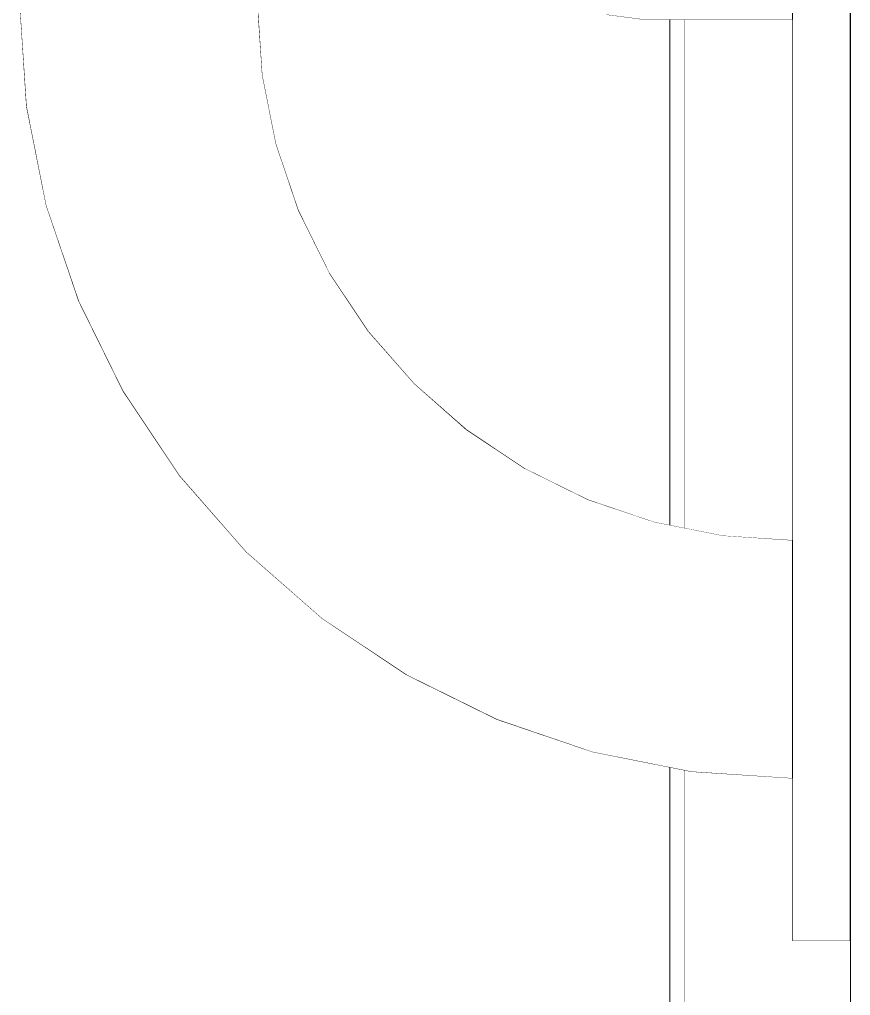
# Model space of a CAD drawing. Header units: millimetres. Extents: x -48147 to 1414029, y -496296 to 18123.
# Drawn here: x 1379455.9 to 1379570.9, y -490392.3 to -490257.2 of the extents above; entities that cross this region are included whole.
import ezdxf

# ---------------------------------------------------------------- set-up
doc = ezdxf.new("R2010")
doc.units = ezdxf.units.MM
doc.header["$MEASUREMENT"] = 0
doc.linetypes.add('Wipeout_Contour', pattern=[1000, 0, -1000])
doc.layers.add('New_A-35-M_FFE_Sanitary', color=7, linetype='Continuous')
doc.layers.add('New_A-35-M_FFE_Sanitary_Pen_No__64', color=7, linetype='Continuous', lineweight=20, true_color=0x606060)
doc.layers.add('New_A-35-M_FFE_Sanitary_Pen_No__87', color=8, linetype='Continuous', lineweight=20)

# ---------------------------------------------------------------- blocks, each defined once
blk = doc.blocks.new('Section Elem_218_2', base_point=(1372879, -490836.73))
at = {"color": 254, "linetype": 'Wipeout_Contour', "lineweight": 0, "ltscale": 5855947.113031435}
blk.add_wipeout([(1379455.87, -490255.23), (1379456.78, -490269.2), (1379457.15, -490269.15), (1379456.24, -490255.23)], dxfattribs=at).dxf.layer = 'New_A-35-M_FFE_Sanitary'
at = {"color": 254, "linetype": 'Wipeout_Contour', "lineweight": 0, "ltscale": 5855951.080857798}
blk.add_wipeout([(1379456.24, -490255.23), (1379457.15, -490269.15), (1379458.93, -490268.91), (1379458.04, -490255.23)], dxfattribs=at).dxf.layer = 'New_A-35-M_FFE_Sanitary'
at = {"color": 254, "linetype": 'Wipeout_Contour', "lineweight": 0, "ltscale": 5855960.00841995}
blk.add_wipeout([(1379458.04, -490255.23), (1379458.93, -490268.91), (1379461.98, -490268.51), (1379461.11, -490255.23)], dxfattribs=at).dxf.layer = 'New_A-35-M_FFE_Sanitary'
at = {"color": 254, "linetype": 'Wipeout_Contour', "lineweight": 0, "ltscale": 5855973.100586865}
blk.add_wipeout([(1379461.11, -490255.23), (1379461.98, -490268.51), (1379466.02, -490267.98), (1379465.18, -490255.23)], dxfattribs=at).dxf.layer = 'New_A-35-M_FFE_Sanitary'
at = {"color": 254, "linetype": 'Wipeout_Contour', "lineweight": 0, "ltscale": 5855972.485382486}
blk.add_wipeout([(1379456.78, -490269.2), (1379459.51, -490282.92), (1379459.87, -490282.83), (1379457.15, -490269.15)], dxfattribs=at).dxf.layer = 'New_A-35-M_FFE_Sanitary'
at = {"color": 254, "linetype": 'Wipeout_Contour', "lineweight": 0, "ltscale": 5855989.193681726}
blk.add_wipeout([(1379465.18, -490255.23), (1379466.02, -490267.98), (1379470.69, -490267.37), (1379469.89, -490255.23)], dxfattribs=at).dxf.layer = 'New_A-35-M_FFE_Sanitary'
at = {"color": 254, "linetype": 'Wipeout_Contour', "lineweight": 0, "ltscale": 5855976.191860898}
blk.add_wipeout([(1379457.15, -490269.15), (1379459.87, -490282.83), (1379461.61, -490282.36), (1379458.93, -490268.91)], dxfattribs=at).dxf.layer = 'New_A-35-M_FFE_Sanitary'
at = {"layer": 'New_A-35-M_FFE_Sanitary_Pen_No__64', "linetype": 'Continuous'}
blk.add_line((1379455.87, -490255.23), (1379456.78, -490269.2), dxfattribs=at)
at = {"color": 254, "linetype": 'Wipeout_Contour', "lineweight": 0, "ltscale": 38065310.97100288}
blk.add_wipeout([(1379469.89, -490255.23), (1379470.69, -490267.37), (1379473.06, -490279.29), (1379476.97, -490290.81), (1379482.35, -490301.71), (1379489.1, -490311.83), (1379497.12, -490320.97), (1379506.26, -490328.99), (1379516.38, -490335.74), (1379527.28, -490341.12), (1379538.8, -490345.03), (1379550.72, -490347.4), (1379562.86, -490348.2), (1379562.86, -490343.27), (1379551.37, -490342.51), (1379540.07, -490340.27), (1379529.17, -490336.57), (1379518.84, -490331.47), (1379509.27, -490325.08), (1379500.61, -490317.48), (1379493.01, -490308.83), (1379486.62, -490299.25), (1379481.52, -490288.92), (1379477.82, -490278.02), (1379475.58, -490266.72), (1379474.82, -490255.23)], dxfattribs=at).dxf.layer = 'New_A-35-M_FFE_Sanitary'
at = {"color": 254, "linetype": 'Wipeout_Contour', "lineweight": 0, "ltscale": 5855984.538162352}
blk.add_wipeout([(1379458.93, -490268.91), (1379461.61, -490282.36), (1379464.58, -490281.57), (1379461.98, -490268.51)], dxfattribs=at).dxf.layer = 'New_A-35-M_FFE_Sanitary'
at = {"color": 254, "linetype": 'Wipeout_Contour', "lineweight": 0, "ltscale": 23424834.70268263}
blk.add_wipeout([(1379562.86, -490216.23), (1379543.36, -490216.23), (1379542.36, -490216.23), (1379537.05, -490216.93), (1379532.11, -490218.98), (1379527.86, -490222.24), (1379524.6, -490226.48), (1379522.56, -490231.43), (1379521.86, -490236.73), (1379522.56, -490242.04), (1379524.6, -490246.98), (1379527.86, -490251.23), (1379532.11, -490254.49), (1379537.05, -490256.53), (1379542.36, -490257.23), (1379562.86, -490257.23)], dxfattribs=at).dxf.layer = 'New_A-35-M_FFE_Sanitary'
at = {"color": 254, "linetype": 'Wipeout_Contour', "lineweight": 0, "ltscale": 5856024.523286805}
blk.add_wipeout([(1379474.82, -490255.23), (1379475.58, -490266.72), (1379480.25, -490266.11), (1379479.53, -490255.23)], dxfattribs=at).dxf.layer = 'New_A-35-M_FFE_Sanitary'
at = {"color": 254, "linetype": 'Wipeout_Contour', "lineweight": 0, "ltscale": 5855996.780256933}
blk.add_wipeout([(1379461.98, -490268.51), (1379464.58, -490281.57), (1379468.51, -490280.51), (1379466.02, -490267.98)], dxfattribs=at).dxf.layer = 'New_A-35-M_FFE_Sanitary'
at = {"color": 254, "linetype": 'Wipeout_Contour', "lineweight": 0, "ltscale": 5856004.12292375}
blk.add_wipeout([(1379459.51, -490282.92), (1379464.01, -490296.18), (1379464.35, -490296.03), (1379459.87, -490282.83)], dxfattribs=at).dxf.layer = 'New_A-35-M_FFE_Sanitary'
at = {"layer": 'New_A-35-M_FFE_Sanitary_Pen_No__64', "linetype": 'Continuous'}
blk.add_line((1379542.36, -490257.23), (1379537.05, -490256.53), dxfattribs=at)
at = {"color": 254, "linetype": 'Wipeout_Contour', "lineweight": 0, "ltscale": 5856040.621000832}
blk.add_wipeout([(1379479.53, -490255.23), (1379480.25, -490266.11), (1379484.28, -490265.58), (1379483.6, -490255.23)], dxfattribs=at).dxf.layer = 'New_A-35-M_FFE_Sanitary'
at = {"color": 254, "linetype": 'Wipeout_Contour', "lineweight": 0, "ltscale": 5856011.829455607}
blk.add_wipeout([(1379466.02, -490267.98), (1379468.51, -490280.51), (1379473.06, -490279.29), (1379470.69, -490267.37)], dxfattribs=at).dxf.layer = 'New_A-35-M_FFE_Sanitary'
at = {"color": 254, "linetype": 'Wipeout_Contour', "lineweight": 0, "ltscale": 5856007.506460599}
blk.add_wipeout([(1379459.87, -490282.83), (1379464.35, -490296.03), (1379466.02, -490295.35), (1379461.61, -490282.36)], dxfattribs=at).dxf.layer = 'New_A-35-M_FFE_Sanitary'
at = {"layer": 'New_A-35-M_FFE_Sanitary_Pen_No__64', "linetype": 'Continuous'}
blk.add_line((1379456.78, -490269.2), (1379459.51, -490282.92), dxfattribs=at)
at = {"color": 254, "linetype": 'Wipeout_Contour', "lineweight": 0, "ltscale": 5856053.72083589}
blk.add_wipeout([(1379483.6, -490255.23), (1379484.28, -490265.58), (1379487.33, -490265.18), (1379486.68, -490255.23)], dxfattribs=at).dxf.layer = 'New_A-35-M_FFE_Sanitary'
at = {"color": 254, "linetype": 'Wipeout_Contour', "lineweight": 0, "ltscale": 5856044.86880229}
blk.add_wipeout([(1379475.58, -490266.72), (1379477.82, -490278.02), (1379482.37, -490276.8), (1379480.25, -490266.11)], dxfattribs=at).dxf.layer = 'New_A-35-M_FFE_Sanitary'
at = {"color": 254, "linetype": 'Wipeout_Contour', "lineweight": 0, "ltscale": 5856015.129227006}
blk.add_wipeout([(1379461.61, -490282.36), (1379466.02, -490295.35), (1379468.86, -490294.17), (1379464.58, -490281.57)], dxfattribs=at).dxf.layer = 'New_A-35-M_FFE_Sanitary'
at = {"color": 254, "linetype": 'Wipeout_Contour', "lineweight": 0, "ltscale": 5856041.483900797}
blk.add_wipeout([(1379464.01, -490296.18), (1379470.2, -490308.73), (1379470.52, -490308.54), (1379464.35, -490296.03)], dxfattribs=at).dxf.layer = 'New_A-35-M_FFE_Sanitary'
at = {"color": 254, "linetype": 'Wipeout_Contour', "lineweight": 0, "ltscale": 5856062.659254262}
blk.add_wipeout([(1379486.68, -490255.23), (1379487.33, -490265.18), (1379489.11, -490264.94), (1379488.48, -490255.23)], dxfattribs=at).dxf.layer = 'New_A-35-M_FFE_Sanitary'
at = {"color": 254, "linetype": 'Wipeout_Contour', "lineweight": 0, "ltscale": 5856026.311792207}
blk.add_wipeout([(1379464.58, -490281.57), (1379468.86, -490294.17), (1379472.62, -490292.61), (1379468.51, -490280.51)], dxfattribs=at).dxf.layer = 'New_A-35-M_FFE_Sanitary'
at = {"color": 254, "linetype": 'Wipeout_Contour', "lineweight": 0, "ltscale": 5856044.487108613}
blk.add_wipeout([(1379464.35, -490296.03), (1379470.52, -490308.54), (1379472.08, -490307.64), (1379466.02, -490295.35)], dxfattribs=at).dxf.layer = 'New_A-35-M_FFE_Sanitary'
at = {"layer": 'New_A-35-M_FFE_Sanitary_Pen_No__64', "linetype": 'Continuous'}
blk.add_line((1379459.51, -490282.92), (1379464.01, -490296.18), dxfattribs=at)
at = {"color": 254, "linetype": 'Wipeout_Contour', "lineweight": 0, "ltscale": 5856066.643909115}
blk.add_wipeout([(1379488.48, -490255.23), (1379489.11, -490264.94), (1379489.48, -490264.89), (1379488.85, -490255.23)], dxfattribs=at).dxf.layer = 'New_A-35-M_FFE_Sanitary'
at = {"color": 254, "linetype": 'Wipeout_Contour', "lineweight": 0, "ltscale": 5856059.92355083}
blk.add_wipeout([(1379480.25, -490266.11), (1379482.37, -490276.8), (1379486.31, -490275.74), (1379484.28, -490265.58)], dxfattribs=at).dxf.layer = 'New_A-35-M_FFE_Sanitary'
at = {"color": 254, "linetype": 'Wipeout_Contour', "lineweight": 0, "ltscale": 5856040.059466052}
blk.add_wipeout([(1379468.51, -490280.51), (1379472.62, -490292.61), (1379476.97, -490290.81), (1379473.06, -490279.29)], dxfattribs=at).dxf.layer = 'New_A-35-M_FFE_Sanitary'
at = {"color": 254, "linetype": 'Wipeout_Contour', "lineweight": 0, "ltscale": 5856051.256257993}
blk.add_wipeout([(1379466.02, -490295.35), (1379472.08, -490307.64), (1379474.74, -490306.11), (1379468.86, -490294.17)], dxfattribs=at).dxf.layer = 'New_A-35-M_FFE_Sanitary'
at = {"color": 254, "linetype": 'Wipeout_Contour', "lineweight": 0, "ltscale": 5856083.928904613}
blk.add_wipeout([(1379470.2, -490308.73), (1379477.98, -490320.36), (1379478.27, -490320.14), (1379470.52, -490308.54)], dxfattribs=at).dxf.layer = 'New_A-35-M_FFE_Sanitary'
at = {"color": 254, "linetype": 'Wipeout_Contour', "lineweight": 0, "ltscale": 5856072.175400636}
blk.add_wipeout([(1379484.28, -490265.58), (1379486.31, -490275.74), (1379489.27, -490274.95), (1379487.33, -490265.18)], dxfattribs=at).dxf.layer = 'New_A-35-M_FFE_Sanitary'
at = {"color": 254, "linetype": 'Wipeout_Contour', "lineweight": 0, "ltscale": 5856070.243088577}
blk.add_wipeout([(1379477.82, -490278.02), (1379481.52, -490288.92), (1379485.87, -490287.12), (1379482.37, -490276.8)], dxfattribs=at).dxf.layer = 'New_A-35-M_FFE_Sanitary'
at = {"color": 254, "linetype": 'Wipeout_Contour', "lineweight": 0, "ltscale": 5856061.188072551}
blk.add_wipeout([(1379468.86, -490294.17), (1379474.74, -490306.11), (1379478.27, -490304.07), (1379472.62, -490292.61)], dxfattribs=at).dxf.layer = 'New_A-35-M_FFE_Sanitary'
at = {"color": 254, "linetype": 'Wipeout_Contour', "lineweight": 0, "ltscale": 5856086.500501757}
blk.add_wipeout([(1379470.52, -490308.54), (1379478.27, -490320.14), (1379479.7, -490319.04), (1379472.08, -490307.64)], dxfattribs=at).dxf.layer = 'New_A-35-M_FFE_Sanitary'
at = {"layer": 'New_A-35-M_FFE_Sanitary_Pen_No__64', "linetype": 'Continuous'}
blk.add_line((1379464.01, -490296.18), (1379470.2, -490308.73), dxfattribs=at)
at = {"color": 254, "linetype": 'Wipeout_Contour', "lineweight": 0, "ltscale": 5856080.536923873}
blk.add_wipeout([(1379487.33, -490265.18), (1379489.27, -490274.95), (1379491.01, -490274.48), (1379489.11, -490264.94)], dxfattribs=at).dxf.layer = 'New_A-35-M_FFE_Sanitary'
at = {"color": 254, "linetype": 'Wipeout_Contour', "lineweight": 0, "ltscale": 5856083.997352641}
blk.add_wipeout([(1379482.37, -490276.8), (1379485.87, -490287.12), (1379489.64, -490285.56), (1379486.31, -490275.74)], dxfattribs=at).dxf.layer = 'New_A-35-M_FFE_Sanitary'
at = {"color": 254, "linetype": 'Wipeout_Contour', "lineweight": 0, "ltscale": 5856073.398993567}
blk.add_wipeout([(1379472.62, -490292.61), (1379478.27, -490304.07), (1379482.35, -490301.71), (1379476.97, -490290.81)], dxfattribs=at).dxf.layer = 'New_A-35-M_FFE_Sanitary'
at = {"color": 254, "linetype": 'Wipeout_Contour', "lineweight": 0, "ltscale": 5856092.300351096}
blk.add_wipeout([(1379472.08, -490307.64), (1379479.7, -490319.04), (1379482.14, -490317.17), (1379474.74, -490306.11)], dxfattribs=at).dxf.layer = 'New_A-35-M_FFE_Sanitary'
at = {"color": 254, "linetype": 'Wipeout_Contour', "lineweight": 0, "ltscale": 5856130.731572855}
blk.add_wipeout([(1379477.98, -490320.36), (1379487.2, -490330.89), (1379487.47, -490330.62), (1379478.27, -490320.14)], dxfattribs=at).dxf.layer = 'New_A-35-M_FFE_Sanitary'
at = {"color": 254, "linetype": 'Wipeout_Contour', "lineweight": 0, "ltscale": 5856084.268581387}
blk.add_wipeout([(1379489.11, -490264.94), (1379491.01, -490274.48), (1379491.37, -490274.39), (1379489.48, -490264.89)], dxfattribs=at).dxf.layer = 'New_A-35-M_FFE_Sanitary'
at = {"color": 254, "linetype": 'Wipeout_Contour', "lineweight": 0, "ltscale": 5856100.210388104}
blk.add_wipeout([(1379481.52, -490288.92), (1379486.62, -490299.25), (1379490.7, -490296.9), (1379485.87, -490287.12)], dxfattribs=at).dxf.layer = 'New_A-35-M_FFE_Sanitary'
at = {"color": 254, "linetype": 'Wipeout_Contour', "lineweight": 0, "ltscale": 5856100.811535297}
blk.add_wipeout([(1379474.74, -490306.11), (1379482.14, -490317.17), (1379485.37, -490314.69), (1379478.27, -490304.07)], dxfattribs=at).dxf.layer = 'New_A-35-M_FFE_Sanitary'
at = {"color": 254, "linetype": 'Wipeout_Contour', "lineweight": 0, "ltscale": 5856132.82750529}
blk.add_wipeout([(1379478.27, -490320.14), (1379487.47, -490330.62), (1379488.74, -490329.35), (1379479.7, -490319.04)], dxfattribs=at).dxf.layer = 'New_A-35-M_FFE_Sanitary'
at = {"layer": 'New_A-35-M_FFE_Sanitary_Pen_No__64', "linetype": 'Continuous'}
blk.add_line((1379488.85, -490255.23), (1379489.48, -490264.89), dxfattribs=at)
at = {"color": 254, "linetype": 'Wipeout_Contour', "lineweight": 0, "ltscale": 5856095.191697706}
blk.add_wipeout([(1379486.31, -490275.74), (1379489.64, -490285.56), (1379492.48, -490284.39), (1379489.27, -490274.95)], dxfattribs=at).dxf.layer = 'New_A-35-M_FFE_Sanitary'
at = {"color": 254, "linetype": 'Wipeout_Contour', "lineweight": 0, "ltscale": 5856111.276768728}
blk.add_wipeout([(1379478.27, -490304.07), (1379485.37, -490314.69), (1379489.1, -490311.83), (1379482.35, -490301.71)], dxfattribs=at).dxf.layer = 'New_A-35-M_FFE_Sanitary'
at = {"color": 254, "linetype": 'Wipeout_Contour', "lineweight": 0, "ltscale": 5856137.558838611}
blk.add_wipeout([(1379479.7, -490319.04), (1379488.74, -490329.35), (1379490.91, -490327.18), (1379482.14, -490317.17)], dxfattribs=at).dxf.layer = 'New_A-35-M_FFE_Sanitary'
at = {"color": 254, "linetype": 'Wipeout_Contour', "lineweight": 0, "ltscale": 5856181.090999201}
blk.add_wipeout([(1379487.2, -490330.89), (1379497.73, -490340.11), (1379497.95, -490339.82), (1379487.47, -490330.62)], dxfattribs=at).dxf.layer = 'New_A-35-M_FFE_Sanitary'
at = {"layer": 'New_A-35-M_FFE_Sanitary_Pen_No__64', "linetype": 'Continuous'}
blk.add_line((1379470.2, -490308.73), (1379477.98, -490320.36), dxfattribs=at)
at = {"color": 254, "linetype": 'Wipeout_Contour', "lineweight": 0, "ltscale": 5856102.833056206}
blk.add_wipeout([(1379489.27, -490274.95), (1379492.48, -490284.39), (1379494.14, -490283.7), (1379491.01, -490274.48)], dxfattribs=at).dxf.layer = 'New_A-35-M_FFE_Sanitary'
at = {"color": 254, "linetype": 'Wipeout_Contour', "lineweight": 0, "ltscale": 5856112.428832014}
blk.add_wipeout([(1379485.87, -490287.12), (1379490.7, -490296.9), (1379494.22, -490294.86), (1379489.64, -490285.56)], dxfattribs=at).dxf.layer = 'New_A-35-M_FFE_Sanitary'
at = {"color": 254, "linetype": 'Wipeout_Contour', "lineweight": 0, "ltscale": 5856144.503764859}
blk.add_wipeout([(1379482.14, -490317.17), (1379490.91, -490327.18), (1379493.79, -490324.3), (1379485.37, -490314.69)], dxfattribs=at).dxf.layer = 'New_A-35-M_FFE_Sanitary'
at = {"color": 254, "linetype": 'Wipeout_Contour', "lineweight": 0, "ltscale": 5856182.675281635}
blk.add_wipeout([(1379487.47, -490330.62), (1379497.95, -490339.82), (1379499.05, -490338.39), (1379488.74, -490329.35)], dxfattribs=at).dxf.layer = 'New_A-35-M_FFE_Sanitary'
at = {"color": 254, "linetype": 'Wipeout_Contour', "lineweight": 0, "ltscale": 5856106.245890727}
blk.add_wipeout([(1379491.01, -490274.48), (1379494.14, -490283.7), (1379494.48, -490283.56), (1379491.37, -490274.39)], dxfattribs=at).dxf.layer = 'New_A-35-M_FFE_Sanitary'
at = {"color": 254, "linetype": 'Wipeout_Contour', "lineweight": 0, "ltscale": 5856122.37410063}
blk.add_wipeout([(1379489.64, -490285.56), (1379494.22, -490294.86), (1379496.88, -490293.32), (1379492.48, -490284.39)], dxfattribs=at).dxf.layer = 'New_A-35-M_FFE_Sanitary'
at = {"color": 254, "linetype": 'Wipeout_Contour', "lineweight": 0, "ltscale": 5856134.257152778}
blk.add_wipeout([(1379486.62, -490299.25), (1379493.01, -490308.83), (1379496.75, -490305.96), (1379490.7, -490296.9)], dxfattribs=at).dxf.layer = 'New_A-35-M_FFE_Sanitary'
at = {"color": 254, "linetype": 'Wipeout_Contour', "lineweight": 0, "ltscale": 5856153.044226512}
blk.add_wipeout([(1379485.37, -490314.69), (1379493.79, -490324.3), (1379497.12, -490320.97), (1379489.1, -490311.83)], dxfattribs=at).dxf.layer = 'New_A-35-M_FFE_Sanitary'
at = {"color": 254, "linetype": 'Wipeout_Contour', "lineweight": 0, "ltscale": 5856186.257101087}
blk.add_wipeout([(1379488.74, -490329.35), (1379499.05, -490338.39), (1379500.92, -490335.95), (1379490.91, -490327.18)], dxfattribs=at).dxf.layer = 'New_A-35-M_FFE_Sanitary'
at = {"color": 254, "linetype": 'Wipeout_Contour', "lineweight": 0, "ltscale": 5856234.145437975}
blk.add_wipeout([(1379497.73, -490340.11), (1379509.36, -490347.89), (1379509.55, -490347.57), (1379497.95, -490339.82)], dxfattribs=at).dxf.layer = 'New_A-35-M_FFE_Sanitary'
at = {"layer": 'New_A-35-M_FFE_Sanitary_Pen_No__64', "linetype": 'Continuous'}
for p, q in [((1379489.48, -490264.89), (1379491.37, -490274.39)), ((1379477.98, -490320.36), (1379487.2, -490330.89))]:
    blk.add_line(p, q, dxfattribs=at)
at = {"color": 254, "linetype": 'Wipeout_Contour', "lineweight": 0, "ltscale": 5856129.164286609}
blk.add_wipeout([(1379492.48, -490284.39), (1379496.88, -490293.32), (1379498.44, -490292.42), (1379494.14, -490283.7)], dxfattribs=at).dxf.layer = 'New_A-35-M_FFE_Sanitary'
at = {"color": 254, "linetype": 'Wipeout_Contour', "lineweight": 0, "ltscale": 5856144.730720184}
blk.add_wipeout([(1379490.7, -490296.9), (1379496.75, -490305.96), (1379499.98, -490303.48), (1379494.22, -490294.86)], dxfattribs=at).dxf.layer = 'New_A-35-M_FFE_Sanitary'
at = {"color": 254, "linetype": 'Wipeout_Contour', "lineweight": 0, "ltscale": 5856191.51690321}
blk.add_wipeout([(1379490.91, -490327.18), (1379500.92, -490335.95), (1379503.4, -490332.72), (1379493.79, -490324.3)], dxfattribs=at).dxf.layer = 'New_A-35-M_FFE_Sanitary'
at = {"color": 254, "linetype": 'Wipeout_Contour', "lineweight": 0, "ltscale": 5856235.19081093}
blk.add_wipeout([(1379497.95, -490339.82), (1379509.55, -490347.57), (1379510.45, -490346.01), (1379499.05, -490338.39)], dxfattribs=at).dxf.layer = 'New_A-35-M_FFE_Sanitary'
at = {"color": 254, "linetype": 'Wipeout_Contour', "lineweight": 0, "ltscale": 5856132.199204942}
blk.add_wipeout([(1379494.14, -490283.7), (1379498.44, -490292.42), (1379498.76, -490292.24), (1379494.48, -490283.56)], dxfattribs=at).dxf.layer = 'New_A-35-M_FFE_Sanitary'
at = {"color": 254, "linetype": 'Wipeout_Contour', "lineweight": 0, "ltscale": 5856153.256730078}
blk.add_wipeout([(1379494.22, -490294.86), (1379499.98, -490303.48), (1379502.42, -490301.61), (1379496.88, -490293.32)], dxfattribs=at).dxf.layer = 'New_A-35-M_FFE_Sanitary'
at = {"color": 254, "linetype": 'Wipeout_Contour', "lineweight": 0, "ltscale": 5856171.800372866}
blk.add_wipeout([(1379493.01, -490308.83), (1379500.61, -490317.48), (1379503.94, -490314.15), (1379496.75, -490305.96)], dxfattribs=at).dxf.layer = 'New_A-35-M_FFE_Sanitary'
at = {"color": 254, "linetype": 'Wipeout_Contour', "lineweight": 0, "ltscale": 5856197.986425097}
blk.add_wipeout([(1379493.79, -490324.3), (1379503.4, -490332.72), (1379506.26, -490328.99), (1379497.12, -490320.97)], dxfattribs=at).dxf.layer = 'New_A-35-M_FFE_Sanitary'
at = {"color": 254, "linetype": 'Wipeout_Contour', "lineweight": 0, "ltscale": 5856237.561755029}
blk.add_wipeout([(1379499.05, -490338.39), (1379510.45, -490346.01), (1379511.98, -490343.35), (1379500.92, -490335.95)], dxfattribs=at).dxf.layer = 'New_A-35-M_FFE_Sanitary'
at = {"color": 254, "linetype": 'Wipeout_Contour', "lineweight": 0, "ltscale": 5856288.987053124}
blk.add_wipeout([(1379509.36, -490347.89), (1379521.91, -490354.08), (1379522.06, -490353.74), (1379509.55, -490347.57)], dxfattribs=at).dxf.layer = 'New_A-35-M_FFE_Sanitary'
at = {"layer": 'New_A-35-M_FFE_Sanitary_Pen_No__64', "linetype": 'Continuous'}
for p, q in [((1379491.37, -490274.39), (1379494.48, -490283.56)), ((1379487.2, -490330.89), (1379497.73, -490340.11))]:
    blk.add_line(p, q, dxfattribs=at)
at = {"color": 254, "linetype": 'Wipeout_Contour', "lineweight": 0, "ltscale": 5856159.079438604}
blk.add_wipeout([(1379496.88, -490293.32), (1379502.42, -490301.61), (1379503.85, -490300.51), (1379498.44, -490292.42)], dxfattribs=at).dxf.layer = 'New_A-35-M_FFE_Sanitary'
at = {"color": 254, "linetype": 'Wipeout_Contour', "lineweight": 0, "ltscale": 5856180.349877701}
blk.add_wipeout([(1379496.75, -490305.96), (1379503.94, -490314.15), (1379506.82, -490311.27), (1379499.98, -490303.48)], dxfattribs=at).dxf.layer = 'New_A-35-M_FFE_Sanitary'
at = {"color": 254, "linetype": 'Wipeout_Contour', "lineweight": 0, "ltscale": 5856241.046376496}
blk.add_wipeout([(1379500.92, -490335.95), (1379511.98, -490343.35), (1379514.02, -490339.82), (1379503.4, -490332.72)], dxfattribs=at).dxf.layer = 'New_A-35-M_FFE_Sanitary'
at = {"color": 254, "linetype": 'Wipeout_Contour', "lineweight": 0, "ltscale": 5856289.475478664}
blk.add_wipeout([(1379509.55, -490347.57), (1379522.06, -490353.74), (1379522.74, -490352.07), (1379510.45, -490346.01)], dxfattribs=at).dxf.layer = 'New_A-35-M_FFE_Sanitary'
at = {"color": 254, "linetype": 'Wipeout_Contour', "lineweight": 0, "ltscale": 5856161.684314883}
blk.add_wipeout([(1379498.44, -490292.42), (1379503.85, -490300.51), (1379504.14, -490300.29), (1379498.76, -490292.24)], dxfattribs=at).dxf.layer = 'New_A-35-M_FFE_Sanitary'
at = {"color": 254, "linetype": 'Wipeout_Contour', "lineweight": 0, "ltscale": 5856187.310768751}
blk.add_wipeout([(1379499.98, -490303.48), (1379506.82, -490311.27), (1379508.99, -490309.1), (1379502.42, -490301.61)], dxfattribs=at).dxf.layer = 'New_A-35-M_FFE_Sanitary'
at = {"color": 254, "linetype": 'Wipeout_Contour', "lineweight": 0, "ltscale": 5856212.197386604}
blk.add_wipeout([(1379500.61, -490317.48), (1379509.27, -490325.08), (1379512.13, -490321.34), (1379503.94, -490314.15)], dxfattribs=at).dxf.layer = 'New_A-35-M_FFE_Sanitary'
at = {"color": 254, "linetype": 'Wipeout_Contour', "lineweight": 0, "ltscale": 5856245.334211479}
blk.add_wipeout([(1379503.4, -490332.72), (1379514.02, -490339.82), (1379516.38, -490335.74), (1379506.26, -490328.99)], dxfattribs=at).dxf.layer = 'New_A-35-M_FFE_Sanitary'
at = {"color": 254, "linetype": 'Wipeout_Contour', "lineweight": 0, "ltscale": 5856290.594896327}
blk.add_wipeout([(1379510.45, -490346.01), (1379522.74, -490352.07), (1379523.92, -490349.23), (1379511.98, -490343.35)], dxfattribs=at).dxf.layer = 'New_A-35-M_FFE_Sanitary'
at = {"color": 254, "linetype": 'Wipeout_Contour', "lineweight": 0, "ltscale": 5856344.677457004}
blk.add_wipeout([(1379521.91, -490354.08), (1379535.17, -490358.58), (1379535.26, -490358.22), (1379522.06, -490353.74)], dxfattribs=at).dxf.layer = 'New_A-35-M_FFE_Sanitary'
at = {"layer": 'New_A-35-M_FFE_Sanitary_Pen_No__64', "linetype": 'Continuous'}
for p, q in [((1379494.48, -490283.56), (1379498.76, -490292.24)), ((1379497.73, -490340.11), (1379509.36, -490347.89))]:
    blk.add_line(p, q, dxfattribs=at)
at = {"color": 254, "linetype": 'Wipeout_Contour', "lineweight": 0, "ltscale": 5856192.06635716}
blk.add_wipeout([(1379502.42, -490301.61), (1379508.99, -490309.1), (1379510.26, -490307.83), (1379503.85, -490300.51)], dxfattribs=at).dxf.layer = 'New_A-35-M_FFE_Sanitary'
at = {"color": 254, "linetype": 'Wipeout_Contour', "lineweight": 0, "ltscale": 5856218.676580644}
blk.add_wipeout([(1379503.94, -490314.15), (1379512.13, -490321.34), (1379514.61, -490318.11), (1379506.82, -490311.27)], dxfattribs=at).dxf.layer = 'New_A-35-M_FFE_Sanitary'
at = {"color": 254, "linetype": 'Wipeout_Contour', "lineweight": 0, "ltscale": 5856292.244642105}
blk.add_wipeout([(1379511.98, -490343.35), (1379523.92, -490349.23), (1379525.48, -490345.47), (1379514.02, -490339.82)], dxfattribs=at).dxf.layer = 'New_A-35-M_FFE_Sanitary'
at = {"color": 254, "linetype": 'Wipeout_Contour', "lineweight": 0, "ltscale": 5856344.600465723}
blk.add_wipeout([(1379522.06, -490353.74), (1379535.26, -490358.22), (1379535.73, -490356.48), (1379522.74, -490352.07)], dxfattribs=at).dxf.layer = 'New_A-35-M_FFE_Sanitary'
at = {"layer": 'New_A-35-M_FFE_Sanitary_Pen_No__64', "linetype": 'Continuous'}
blk.add_line((1379509.36, -490347.89), (1379521.91, -490354.08), dxfattribs=at)
at = {"color": 254, "linetype": 'Wipeout_Contour', "lineweight": 0, "ltscale": 5856194.196644798}
blk.add_wipeout([(1379503.85, -490300.51), (1379510.26, -490307.83), (1379510.52, -490307.57), (1379504.14, -490300.29)], dxfattribs=at).dxf.layer = 'New_A-35-M_FFE_Sanitary'
at = {"color": 254, "linetype": 'Wipeout_Contour', "lineweight": 0, "ltscale": 5856223.953307231}
blk.add_wipeout([(1379506.82, -490311.27), (1379514.61, -490318.11), (1379516.48, -490315.67), (1379508.99, -490309.1)], dxfattribs=at).dxf.layer = 'New_A-35-M_FFE_Sanitary'
at = {"color": 254, "linetype": 'Wipeout_Contour', "lineweight": 0, "ltscale": 5856254.756810897}
blk.add_wipeout([(1379509.27, -490325.08), (1379518.84, -490331.47), (1379521.19, -490327.39), (1379512.13, -490321.34)], dxfattribs=at).dxf.layer = 'New_A-35-M_FFE_Sanitary'
at = {"color": 254, "linetype": 'Wipeout_Contour', "lineweight": 0, "ltscale": 5856294.277361231}
blk.add_wipeout([(1379514.02, -490339.82), (1379525.48, -490345.47), (1379527.28, -490341.12), (1379516.38, -490335.74)], dxfattribs=at).dxf.layer = 'New_A-35-M_FFE_Sanitary'
at = {"color": 254, "linetype": 'Wipeout_Contour', "lineweight": 0, "ltscale": 5856344.449137161}
blk.add_wipeout([(1379522.74, -490352.07), (1379535.73, -490356.48), (1379536.52, -490353.51), (1379523.92, -490349.23)], dxfattribs=at).dxf.layer = 'New_A-35-M_FFE_Sanitary'
at = {"color": 254, "linetype": 'Wipeout_Contour', "lineweight": 0, "ltscale": 5856400.263777856}
blk.add_wipeout([(1379535.17, -490358.58), (1379548.89, -490361.31), (1379548.94, -490360.94), (1379535.26, -490358.22)], dxfattribs=at).dxf.layer = 'New_A-35-M_FFE_Sanitary'
at = {"layer": 'New_A-35-M_FFE_Sanitary_Pen_No__64', "linetype": 'Continuous'}
blk.add_line((1379498.76, -490292.24), (1379504.14, -490300.29), dxfattribs=at)
at = {"color": 254, "linetype": 'Wipeout_Contour', "lineweight": 0, "ltscale": 5856227.560463225}
blk.add_wipeout([(1379508.99, -490309.1), (1379516.48, -490315.67), (1379517.58, -490314.24), (1379510.26, -490307.83)], dxfattribs=at).dxf.layer = 'New_A-35-M_FFE_Sanitary'
at = {"color": 254, "linetype": 'Wipeout_Contour', "lineweight": 0, "ltscale": 5856259.054884844}
blk.add_wipeout([(1379512.13, -490321.34), (1379521.19, -490327.39), (1379523.23, -490323.87), (1379514.61, -490318.11)], dxfattribs=at).dxf.layer = 'New_A-35-M_FFE_Sanitary'
at = {"color": 254, "linetype": 'Wipeout_Contour', "lineweight": 0, "ltscale": 5856344.23570353}
blk.add_wipeout([(1379523.92, -490349.23), (1379536.52, -490353.51), (1379537.58, -490349.58), (1379525.48, -490345.47)], dxfattribs=at).dxf.layer = 'New_A-35-M_FFE_Sanitary'
at = {"color": 254, "linetype": 'Wipeout_Contour', "lineweight": 0, "ltscale": 5856399.622704249}
blk.add_wipeout([(1379535.26, -490358.22), (1379548.94, -490360.94), (1379549.18, -490359.16), (1379535.73, -490356.48)], dxfattribs=at).dxf.layer = 'New_A-35-M_FFE_Sanitary'
at = {"color": 254, "linetype": 'Wipeout_Contour', "lineweight": 0, "ltscale": 5856229.179843269}
blk.add_wipeout([(1379510.26, -490307.83), (1379517.58, -490314.24), (1379517.8, -490313.95), (1379510.52, -490307.57)], dxfattribs=at).dxf.layer = 'New_A-35-M_FFE_Sanitary'
at = {"color": 254, "linetype": 'Wipeout_Contour', "lineweight": 0, "ltscale": 5856262.557245968}
blk.add_wipeout([(1379514.61, -490318.11), (1379523.23, -490323.87), (1379524.77, -490321.21), (1379516.48, -490315.67)], dxfattribs=at).dxf.layer = 'New_A-35-M_FFE_Sanitary'
at = {"color": 254, "linetype": 'Wipeout_Contour', "lineweight": 0, "ltscale": 5856298.750349471}
blk.add_wipeout([(1379518.84, -490331.47), (1379529.17, -490336.57), (1379530.97, -490332.22), (1379521.19, -490327.39)], dxfattribs=at).dxf.layer = 'New_A-35-M_FFE_Sanitary'
at = {"color": 254, "linetype": 'Wipeout_Contour', "lineweight": 0, "ltscale": 5856343.978451932}
blk.add_wipeout([(1379525.48, -490345.47), (1379537.58, -490349.58), (1379538.8, -490345.03), (1379527.28, -490341.12)], dxfattribs=at).dxf.layer = 'New_A-35-M_FFE_Sanitary'
at = {"color": 254, "linetype": 'Wipeout_Contour', "lineweight": 0, "ltscale": 5856398.203203799}
blk.add_wipeout([(1379535.73, -490356.48), (1379549.18, -490359.16), (1379549.58, -490356.11), (1379536.52, -490353.51)], dxfattribs=at).dxf.layer = 'New_A-35-M_FFE_Sanitary'
at = {"color": 254, "linetype": 'Wipeout_Contour', "lineweight": 0, "ltscale": 5856454.79505195}
blk.add_wipeout([(1379548.89, -490361.31), (1379562.86, -490362.22), (1379562.86, -490361.85), (1379548.94, -490360.94)], dxfattribs=at).dxf.layer = 'New_A-35-M_FFE_Sanitary'
at = {"layer": 'New_A-35-M_FFE_Sanitary_Pen_No__64', "linetype": 'Continuous'}
for p, q in [((1379504.14, -490300.29), (1379510.52, -490307.57)), ((1379521.91, -490354.08), (1379535.17, -490358.58))]:
    blk.add_line(p, q, dxfattribs=at)
at = {"color": 254, "linetype": 'Wipeout_Contour', "lineweight": 0, "ltscale": 5856264.954351295}
blk.add_wipeout([(1379516.48, -490315.67), (1379524.77, -490321.21), (1379525.67, -490319.65), (1379517.58, -490314.24)], dxfattribs=at).dxf.layer = 'New_A-35-M_FFE_Sanitary'
at = {"color": 254, "linetype": 'Wipeout_Contour', "lineweight": 0, "ltscale": 5856300.793827405}
blk.add_wipeout([(1379521.19, -490327.39), (1379530.97, -490332.22), (1379532.53, -490328.45), (1379523.23, -490323.87)], dxfattribs=at).dxf.layer = 'New_A-35-M_FFE_Sanitary'
at = {"color": 254, "linetype": 'Wipeout_Contour', "lineweight": 0, "ltscale": 5856396.130163167}
blk.add_wipeout([(1379536.52, -490353.51), (1379549.58, -490356.11), (1379550.11, -490352.07), (1379537.58, -490349.58)], dxfattribs=at).dxf.layer = 'New_A-35-M_FFE_Sanitary'
at = {"color": 254, "linetype": 'Wipeout_Contour', "lineweight": 0, "ltscale": 5856453.601339257}
blk.add_wipeout([(1379548.94, -490360.94), (1379562.86, -490361.85), (1379562.86, -490360.05), (1379549.18, -490359.16)], dxfattribs=at).dxf.layer = 'New_A-35-M_FFE_Sanitary'
at = {"color": 254, "linetype": 'Wipeout_Contour', "lineweight": 0, "ltscale": 5856266.035295438}
blk.add_wipeout([(1379517.58, -490314.24), (1379525.67, -490319.65), (1379525.85, -490319.33), (1379517.8, -490313.95)], dxfattribs=at).dxf.layer = 'New_A-35-M_FFE_Sanitary'
at = {"color": 254, "linetype": 'Wipeout_Contour', "lineweight": 0, "ltscale": 5856302.462004059}
blk.add_wipeout([(1379523.23, -490323.87), (1379532.53, -490328.45), (1379533.7, -490325.61), (1379524.77, -490321.21)], dxfattribs=at).dxf.layer = 'New_A-35-M_FFE_Sanitary'
at = {"color": 254, "linetype": 'Wipeout_Contour', "lineweight": 0, "ltscale": 5856343.425261994}
blk.add_wipeout([(1379529.17, -490336.57), (1379540.07, -490340.27), (1379541.29, -490335.72), (1379530.97, -490332.22)], dxfattribs=at).dxf.layer = 'New_A-35-M_FFE_Sanitary'
at = {"color": 254, "linetype": 'Wipeout_Contour', "lineweight": 0, "ltscale": 5856393.587246857}
blk.add_wipeout([(1379537.58, -490349.58), (1379550.11, -490352.07), (1379550.72, -490347.4), (1379538.8, -490345.03)], dxfattribs=at).dxf.layer = 'New_A-35-M_FFE_Sanitary'
at = {"color": 254, "linetype": 'Wipeout_Contour', "lineweight": 0, "ltscale": 5856450.937984106}
blk.add_wipeout([(1379549.18, -490359.16), (1379562.86, -490360.05), (1379562.86, -490356.98), (1379549.58, -490356.11)], dxfattribs=at).dxf.layer = 'New_A-35-M_FFE_Sanitary'
at = {"layer": 'New_A-35-M_FFE_Sanitary_Pen_No__64', "linetype": 'Continuous'}
for p, q in [((1379510.52, -490307.57), (1379517.8, -490313.95)), ((1379535.17, -490358.58), (1379548.89, -490361.31))]:
    blk.add_line(p, q, dxfattribs=at)
at = {"color": 254, "linetype": 'Wipeout_Contour', "lineweight": 0, "ltscale": 5856303.608166869}
blk.add_wipeout([(1379524.77, -490321.21), (1379533.7, -490325.61), (1379534.39, -490323.95), (1379525.67, -490319.65)], dxfattribs=at).dxf.layer = 'New_A-35-M_FFE_Sanitary'
at = {"color": 254, "linetype": 'Wipeout_Contour', "lineweight": 0, "ltscale": 5856343.179258411}
blk.add_wipeout([(1379530.97, -490332.22), (1379541.29, -490335.72), (1379542.35, -490331.78), (1379532.53, -490328.45)], dxfattribs=at).dxf.layer = 'New_A-35-M_FFE_Sanitary'
at = {"color": 254, "linetype": 'Wipeout_Contour', "lineweight": 0, "ltscale": 5856447.04066117}
blk.add_wipeout([(1379549.58, -490356.11), (1379562.86, -490356.98), (1379562.86, -490352.91), (1379550.11, -490352.07)], dxfattribs=at).dxf.layer = 'New_A-35-M_FFE_Sanitary'
at = {"color": 254, "linetype": 'Wipeout_Contour', "lineweight": 0, "ltscale": 5856304.132365886}
blk.add_wipeout([(1379525.67, -490319.65), (1379534.39, -490323.95), (1379534.54, -490323.61), (1379525.85, -490319.33)], dxfattribs=at).dxf.layer = 'New_A-35-M_FFE_Sanitary'
at = {"color": 254, "linetype": 'Wipeout_Contour', "lineweight": 0, "ltscale": 5856342.984834096}
blk.add_wipeout([(1379532.53, -490328.45), (1379542.35, -490331.78), (1379543.14, -490328.82), (1379533.7, -490325.61)], dxfattribs=at).dxf.layer = 'New_A-35-M_FFE_Sanitary'
at = {"color": 254, "linetype": 'Wipeout_Contour', "lineweight": 0, "ltscale": 5856388.017292353}
blk.add_wipeout([(1379540.07, -490340.27), (1379551.37, -490342.51), (1379551.98, -490337.85), (1379541.29, -490335.72)], dxfattribs=at).dxf.layer = 'New_A-35-M_FFE_Sanitary'
at = {"color": 254, "linetype": 'Wipeout_Contour', "lineweight": 0, "ltscale": 5856442.255420349}
blk.add_wipeout([(1379550.11, -490352.07), (1379562.86, -490352.91), (1379562.86, -490348.2), (1379550.72, -490347.4)], dxfattribs=at).dxf.layer = 'New_A-35-M_FFE_Sanitary'
at = {"layer": 'New_A-35-M_FFE_Sanitary_Pen_No__64', "linetype": 'Continuous'}
blk.add_line((1379517.8, -490313.95), (1379525.85, -490319.33), dxfattribs=at)
at = {"color": 254, "linetype": 'Wipeout_Contour', "lineweight": 0, "ltscale": 5856342.86056862}
blk.add_wipeout([(1379533.7, -490325.61), (1379543.14, -490328.82), (1379543.61, -490327.08), (1379534.39, -490323.95)], dxfattribs=at).dxf.layer = 'New_A-35-M_FFE_Sanitary'
at = {"color": 254, "linetype": 'Wipeout_Contour', "lineweight": 0, "ltscale": 5856385.486114097}
blk.add_wipeout([(1379541.29, -490335.72), (1379551.98, -490337.85), (1379552.51, -490333.81), (1379542.35, -490331.78)], dxfattribs=at).dxf.layer = 'New_A-35-M_FFE_Sanitary'
at = {"color": 254, "linetype": 'Wipeout_Contour', "lineweight": 0, "ltscale": 5856342.819193421}
blk.add_wipeout([(1379534.39, -490323.95), (1379543.61, -490327.08), (1379543.7, -490326.72), (1379534.54, -490323.61)], dxfattribs=at).dxf.layer = 'New_A-35-M_FFE_Sanitary'
at = {"color": 254, "linetype": 'Wipeout_Contour', "lineweight": 0, "ltscale": 5856383.432568782}
blk.add_wipeout([(1379542.35, -490331.78), (1379552.51, -490333.81), (1379552.91, -490330.76), (1379543.14, -490328.82)], dxfattribs=at).dxf.layer = 'New_A-35-M_FFE_Sanitary'
at = {"color": 254, "linetype": 'Wipeout_Contour', "lineweight": 0, "ltscale": 5856431.763898355}
blk.add_wipeout([(1379551.37, -490342.51), (1379562.86, -490343.27), (1379562.86, -490338.56), (1379551.98, -490337.85)], dxfattribs=at).dxf.layer = 'New_A-35-M_FFE_Sanitary'
at = {"layer": 'New_A-35-M_FFE_Sanitary_Pen_No__64', "linetype": 'Continuous'}
blk.add_line((1379525.85, -490319.33), (1379534.54, -490323.61), dxfattribs=at)
at = {"color": 254, "linetype": 'Wipeout_Contour', "lineweight": 0, "ltscale": 5856382.040114757}
blk.add_wipeout([(1379543.14, -490328.82), (1379552.91, -490330.76), (1379553.15, -490328.98), (1379543.61, -490327.08)], dxfattribs=at).dxf.layer = 'New_A-35-M_FFE_Sanitary'
at = {"color": 254, "linetype": 'Wipeout_Contour', "lineweight": 0, "ltscale": 5856426.990997143}
blk.add_wipeout([(1379551.98, -490337.85), (1379562.86, -490338.56), (1379562.86, -490334.49), (1379552.51, -490333.81)], dxfattribs=at).dxf.layer = 'New_A-35-M_FFE_Sanitary'
at = {"color": 254, "linetype": 'Wipeout_Contour', "lineweight": 0, "ltscale": 5856381.433861563}
blk.add_wipeout([(1379543.61, -490327.08), (1379553.15, -490328.98), (1379553.2, -490328.61), (1379543.7, -490326.72)], dxfattribs=at).dxf.layer = 'New_A-35-M_FFE_Sanitary'
at = {"color": 254, "linetype": 'Wipeout_Contour', "lineweight": 0, "ltscale": 5856423.113709095}
blk.add_wipeout([(1379552.51, -490333.81), (1379562.86, -490334.49), (1379562.86, -490331.41), (1379552.91, -490330.76)], dxfattribs=at).dxf.layer = 'New_A-35-M_FFE_Sanitary'
at = {"layer": 'New_A-35-M_FFE_Sanitary_Pen_No__64', "linetype": 'Continuous'}
blk.add_line((1379534.54, -490323.61), (1379543.7, -490326.72), dxfattribs=at)
at = {"color": 254, "linetype": 'Wipeout_Contour', "lineweight": 0, "ltscale": 5856420.477064716}
blk.add_wipeout([(1379552.91, -490330.76), (1379562.86, -490331.41), (1379562.86, -490329.61), (1379553.15, -490328.98)], dxfattribs=at).dxf.layer = 'New_A-35-M_FFE_Sanitary'
at = {"color": 254, "linetype": 'Wipeout_Contour', "lineweight": 0, "ltscale": 5856419.315864153}
blk.add_wipeout([(1379553.15, -490328.98), (1379562.86, -490329.61), (1379562.86, -490329.24), (1379553.2, -490328.61)], dxfattribs=at).dxf.layer = 'New_A-35-M_FFE_Sanitary'
at = {"layer": 'New_A-35-M_FFE_Sanitary_Pen_No__64', "linetype": 'Continuous'}
blk.add_line((1379543.7, -490326.72), (1379553.2, -490328.61), dxfattribs=at)
at = {"color": 254, "linetype": 'Wipeout_Contour', "lineweight": 0, "ltscale": 5856394.888586644}
blk.add_wipeout([(1379570.86, -490187.23), (1379562.86, -490187.23), (1379562.86, -490384.73), (1379570.86, -490384.73)], dxfattribs=at).dxf.layer = 'New_A-35-M_FFE_Sanitary'
at = {"layer": 'New_A-35-M_FFE_Sanitary_Pen_No__64', "linetype": 'Continuous'}
for p, q in [((1379570.86, -490187.23), (1379570.86, -490384.73)), ((1379562.86, -490216.23), (1379562.86, -490257.23)), ((1379562.86, -490257.23), (1379542.36, -490257.23)), ((1379562.86, -490257.23), (1379562.86, -490384.73)), ((1379553.2, -490328.61), (1379562.86, -490329.24)), ((1379548.89, -490361.31), (1379562.86, -490362.22)), ((1379570.86, -490384.73), (1379562.86, -490384.73))]:
    blk.add_line(p, q, dxfattribs=at)
blk = doc.blocks.new('Section Elem_222_2', base_point=(1372879, -490836.73))
at = {"color": 254, "linetype": 'Wipeout_Contour', "lineweight": 0, "ltscale": 29280970.69914051}
blk.add_wipeout([(1379530.41, -490253.19), (1379488.81, -490253.19), (1379488.86, -490253.23), (1379488.86, -490255.23), (1379488.85, -490255.23), (1379489.48, -490264.89), (1379491.37, -490274.39), (1379494.48, -490283.56), (1379498.76, -490292.24), (1379504.14, -490300.29), (1379510.52, -490307.57), (1379517.8, -490313.95), (1379525.85, -490319.33), (1379534.54, -490323.61), (1379543.7, -490326.72), (1379547.89, -490327.55), (1379547.89, -490257.23), (1379542.36, -490257.23), (1379537.05, -490256.53), (1379532.11, -490254.49)], dxfattribs=at).dxf.layer = 'New_A-35-M_FFE_Sanitary'
at = {"color": 254, "linetype": 'Wipeout_Contour', "lineweight": 0, "ltscale": 103931669.8395769}
blk.add_wipeout([(1379050.36, -488678.78), (1379052.36, -488678.78), (1379052.36, -490811.73), (1379050.36, -490811.73), (1379050.36, -490813.73), (1379547.89, -490813.73), (1379547.89, -490361.11), (1379535.17, -490358.58), (1379521.91, -490354.08), (1379509.36, -490347.89), (1379497.73, -490340.11), (1379487.2, -490330.89), (1379477.98, -490320.36), (1379470.2, -490308.73), (1379464.01, -490296.18), (1379459.51, -490282.92), (1379456.78, -490269.2), (1379455.87, -490255.23), (1379456.04, -490255.23), (1379456.04, -490253.19), (1379455.86, -490253.19), (1379455.86, -490257.14), (1379384.48, -490257.14), (1379384.48, -490253.19), (1379379.48, -490253.19), (1379379.48, -490257.14), (1379308.11, -490257.14), (1379308.11, -490253.19), (1379303.11, -490253.19), (1379303.11, -490257.14), (1379231.73, -490257.14), (1379231.73, -490253.19), (1379226.73, -490253.19), (1379226.73, -490257.14), (1379155.36, -490257.14), (1379155.36, -490253.19), (1379123.59, -490253.19), (1379118.69, -490252.82), (1379114.11, -490251.02), (1379110.26, -490247.96), (1379107.49, -490243.89), (1379106.04, -490239.19), (1379106.04, -490234.27), (1379107.49, -490229.57), (1379110.26, -490225.51), (1379114.11, -490222.44), (1379118.69, -490220.65), (1379123.59, -490220.28), (1379155.36, -490220.28), (1379155.36, -490216.23), (1379226.73, -490216.23), (1379226.73, -490220.28), (1379231.73, -490220.28), (1379231.73, -490216.23), (1379303.11, -490216.23), (1379303.11, -490220.28), (1379308.11, -490220.28), (1379308.11, -490216.23), (1379379.48, -490216.23), (1379379.48, -490220.28), (1379384.48, -490220.28), (1379384.48, -490216.23), (1379455.86, -490216.23), (1379455.86, -490220.28), (1379530.41, -490220.28), (1379532.11, -490218.98), (1379537.05, -490216.93), (1379542.36, -490216.23), (1379547.89, -490216.23), (1379547.89, -488676.78), (1379050.36, -488676.78)], dxfattribs=at).dxf.layer = 'New_A-35-M_FFE_Sanitary'
at = {"layer": 'New_A-35-M_FFE_Sanitary_Pen_No__87', "linetype": 'Continuous'}
for p, q in [((1379547.89, -490327.55), (1379547.89, -490257.23)), ((1379547.89, -490813.73), (1379547.89, -490361.11))]:
    blk.add_line(p, q, dxfattribs=at)
blk = doc.blocks.new('Section Elem_392_2', base_point=(1372879, -490836.73))
at = {"layer": 'New_A-35-M_FFE_Sanitary_Pen_No__87', "linetype": 'Continuous'}
for p, q in [((1379545.89, -490327.16), (1379545.89, -490257.23)), ((1379545.89, -490811.73), (1379545.89, -490360.71))]:
    blk.add_line(p, q, dxfattribs=at)
at = {"color": 254, "linetype": 'Wipeout_Contour', "lineweight": 0, "ltscale": 19032502.2901106}
blk.add_wipeout([(1379548.89, -490361.31), (1379547.89, -490361.11), (1379547.89, -490813.73), (1379570.89, -490836.73), (1379570.89, -488653.78), (1379547.89, -488676.78), (1379547.89, -490216.23), (1379562.86, -490216.23), (1379562.86, -490187.23), (1379570.86, -490187.23), (1379570.86, -490384.73), (1379562.86, -490384.73), (1379562.86, -490362.22)], dxfattribs=at).dxf.layer = 'New_A-35-M_FFE_Sanitary'
at = {"layer": 'New_A-35-M_FFE_Sanitary_Pen_No__87', "linetype": 'Continuous'}
blk.add_line((1379570.89, -490836.73), (1379570.89, -488653.78), dxfattribs=at)
at = {"color": 254, "linetype": 'Wipeout_Contour', "lineweight": 0, "ltscale": 7320461.159867026}
blk.add_wipeout([(1379547.89, -490327.55), (1379553.2, -490328.61), (1379562.86, -490329.24), (1379562.86, -490257.23), (1379547.89, -490257.23)], dxfattribs=at).dxf.layer = 'New_A-35-M_FFE_Sanitary'

msp = doc.modelspace()

# ---------------------------------------------------------------- block references
at = {"layer": 'New_A-35-M_FFE_Sanitary'}
msp.add_blockref('Section Elem_218_2', (1372879, -490836.73), dxfattribs=at)

# ---------------------------------------------------------------- next in the draw order: block references
msp.add_blockref('Section Elem_222_2', (1372879, -490836.73), dxfattribs=at)

# ---------------------------------------------------------------- next in the draw order: block references
msp.add_blockref('Section Elem_392_2', (1372879, -490836.73), dxfattribs=at)

doc.saveas('drawing.dxf')
